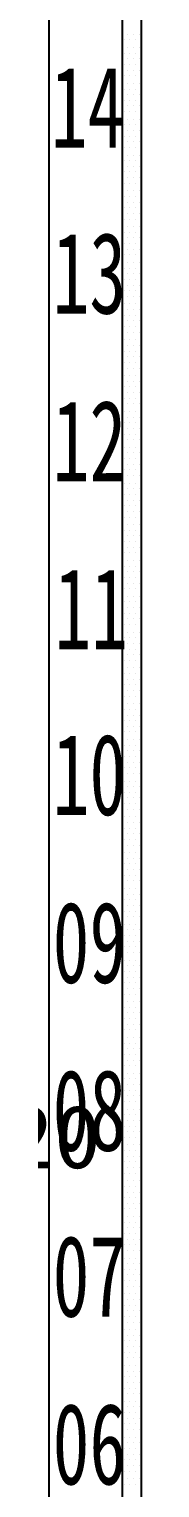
# Model space of a CAD drawing. Header units: metres. Extents: x 17 to 1264, y 17 to 859.
# Drawn here: x 407 to 414.1, y 192.4 to 303.8 of the extents above; entities that cross this region are included whole.
import ezdxf

# ---------------------------------------------------------------- set-up
doc = ezdxf.new("R2010")
doc.units = ezdxf.units.M
for name, color, linetype in [('LINES', 7, 'Continuous'), ('POLYLINES', 4, 'Continuous'), ('RECTS', 7, 'Continuous'), ('TEXTS', 3, 'Continuous')]:
    doc.layers.add(name, color=color, linetype=linetype)

msp = doc.modelspace()

# ---------------------------------------------------------------- linework, layer by layer
at = {"layer": 'LINES'}
for p, q in [((413.13, 303.41), (413.13, 303.41)), ((413.56, 303.41), (413.56, 303.41)), ((413.99, 303.41), (413.99, 303.41)), ((412.84, 302.98), (412.84, 302.98)), ((412.84, 301.97), (412.84, 301.97)), ((413.13, 302.4), (413.13, 302.4)), ((413.27, 302.98), (413.27, 302.98)), ((413.27, 301.97), (413.27, 301.97)), ((413.56, 302.4), (413.56, 302.4)), ((413.71, 302.98), (413.71, 302.98)), ((413.71, 301.97), (413.71, 301.97)), ((413.99, 302.4), (413.99, 302.4)), ((412.84, 301.1), (412.84, 301.1)), ((413.13, 301.54), (413.13, 301.54)), ((413.27, 301.1), (413.27, 301.1)), ((413.56, 301.54), (413.56, 301.54)), ((413.71, 301.1), (413.71, 301.1)), ((413.99, 301.54), (413.99, 301.54)), ((412.84, 300.24), (412.84, 300.24)), ((413.13, 300.67), (413.13, 300.67)), ((413.27, 300.24), (413.27, 300.24)), ((413.56, 300.67), (413.56, 300.67)), ((413.71, 300.24), (413.71, 300.24)), ((413.99, 300.67), (413.99, 300.67)), ((412.84, 299.23), (412.84, 299.23)), ((413.13, 299.66), (413.13, 299.66)), ((413.13, 298.8), (413.13, 298.8)), ((413.27, 299.23), (413.27, 299.23)), ((413.56, 299.66), (413.56, 299.66)), ((413.56, 298.8), (413.56, 298.8)), ((413.71, 299.23), (413.71, 299.23)), ((413.99, 299.66), (413.99, 299.66)), ((413.99, 298.8), (413.99, 298.8)), ((412.84, 298.37), (412.84, 298.37)), ((412.84, 297.5), (412.84, 297.5)), ((413.13, 297.94), (413.13, 297.94)), ((413.27, 298.37), (413.27, 298.37)), ((413.27, 297.5), (413.27, 297.5)), ((413.56, 297.94), (413.56, 297.94)), ((413.71, 298.37), (413.71, 298.37)), ((413.71, 297.5), (413.71, 297.5)), ((413.99, 297.94), (413.99, 297.94)), ((412.84, 296.5), (412.84, 296.5)), ((413.13, 296.93), (413.13, 296.93)), ((413.27, 296.5), (413.27, 296.5)), ((413.56, 296.93), (413.56, 296.93)), ((413.71, 296.5), (413.71, 296.5)), ((413.99, 296.93), (413.99, 296.93)), ((412.84, 295.63), (412.84, 295.63)), ((413.13, 296.06), (413.13, 296.06)), ((413.27, 295.63), (413.27, 295.63)), ((413.56, 296.06), (413.56, 296.06)), ((413.71, 295.63), (413.71, 295.63)), ((413.99, 296.06), (413.99, 296.06)), ((412.84, 294.77), (412.84, 294.77)), ((413.13, 295.2), (413.13, 295.2)), ((413.13, 294.19), (413.13, 294.19)), ((413.27, 294.77), (413.27, 294.77)), ((413.56, 295.2), (413.56, 295.2)), ((413.56, 294.19), (413.56, 294.19)), ((413.71, 294.77), (413.71, 294.77)), ((413.99, 295.2), (413.99, 295.2)), ((413.99, 294.19), (413.99, 294.19)), ((412.84, 293.76), (412.84, 293.76)), ((413.13, 293.33), (413.13, 293.33)), ((413.27, 293.76), (413.27, 293.76)), ((413.56, 293.33), (413.56, 293.33)), ((413.71, 293.76), (413.71, 293.76)), ((413.99, 293.33), (413.99, 293.33)), ((412.84, 292.9), (412.84, 292.9)), ((412.84, 292.03), (412.84, 292.03)), ((413.13, 292.46), (413.13, 292.46)), ((413.27, 292.9), (413.27, 292.9)), ((413.27, 292.03), (413.27, 292.03)), ((413.56, 292.46), (413.56, 292.46)), ((413.71, 292.9), (413.71, 292.9)), ((413.71, 292.03), (413.71, 292.03)), ((413.99, 292.46), (413.99, 292.46)), ((412.84, 291.02), (412.84, 291.02)), ((413.13, 291.46), (413.13, 291.46)), ((413.27, 291.02), (413.27, 291.02)), ((413.56, 291.46), (413.56, 291.46)), ((413.71, 291.02), (413.71, 291.02)), ((413.99, 291.46), (413.99, 291.46)), ((412.84, 290.16), (412.84, 290.16)), ((413.13, 290.59), (413.13, 290.59)), ((413.13, 289.73), (413.13, 289.73)), ((413.27, 290.16), (413.27, 290.16)), ((413.56, 290.59), (413.56, 290.59)), ((413.56, 289.73), (413.56, 289.73)), ((413.71, 290.16), (413.71, 290.16)), ((413.99, 290.59), (413.99, 290.59)), ((413.99, 289.73), (413.99, 289.73)), ((412.84, 289.3), (412.84, 289.3)), ((413.13, 288.72), (413.13, 288.72)), ((413.27, 289.3), (413.27, 289.3)), ((413.56, 288.72), (413.56, 288.72)), ((413.71, 289.3), (413.71, 289.3)), ((413.99, 288.72), (413.99, 288.72)), ((412.84, 288.29), (412.84, 288.29)), ((413.13, 287.86), (413.13, 287.86)), ((413.27, 288.29), (413.27, 288.29)), ((413.56, 287.86), (413.56, 287.86)), ((413.71, 288.29), (413.71, 288.29)), ((413.99, 287.86), (413.99, 287.86)), ((412.84, 287.42), (412.84, 287.42)), ((412.84, 286.56), (412.84, 286.56)), ((413.13, 286.99), (413.13, 286.99)), ((413.27, 287.42), (413.27, 287.42)), ((413.27, 286.56), (413.27, 286.56)), ((413.56, 286.99), (413.56, 286.99)), ((413.71, 287.42), (413.71, 287.42)), ((413.71, 286.56), (413.71, 286.56)), ((413.99, 286.99), (413.99, 286.99)), ((412.84, 285.55), (412.84, 285.55)), ((413.13, 285.98), (413.13, 285.98)), ((413.27, 285.55), (413.27, 285.55)), ((413.56, 285.98), (413.56, 285.98)), ((413.71, 285.55), (413.71, 285.55)), ((413.99, 285.98), (413.99, 285.98)), ((412.84, 284.69), (412.84, 284.69)), ((413.13, 285.12), (413.13, 285.12)), ((413.13, 284.26), (413.13, 284.26)), ((413.27, 284.69), (413.27, 284.69)), ((413.56, 285.12), (413.56, 285.12)), ((413.56, 284.26), (413.56, 284.26)), ((413.71, 284.69), (413.71, 284.69)), ((413.99, 285.12), (413.99, 285.12)), ((413.99, 284.26), (413.99, 284.26)), ((412.84, 283.82), (412.84, 283.82)), ((413.13, 283.39), (413.13, 283.39)), ((413.27, 283.82), (413.27, 283.82)), ((413.56, 283.39), (413.56, 283.39)), ((413.71, 283.82), (413.71, 283.82)), ((413.99, 283.39), (413.99, 283.39)), ((412.84, 282.82), (412.84, 282.82)), ((412.84, 281.95), (412.84, 281.95)), ((413.13, 282.38), (413.13, 282.38)), ((413.27, 282.82), (413.27, 282.82)), ((413.27, 281.95), (413.27, 281.95)), ((413.56, 282.38), (413.56, 282.38)), ((413.71, 282.82), (413.71, 282.82)), ((413.71, 281.95), (413.71, 281.95)), ((413.99, 282.38), (413.99, 282.38)), ((412.84, 281.09), (412.84, 281.09)), ((413.13, 281.52), (413.13, 281.52)), ((413.27, 281.09), (413.27, 281.09)), ((413.56, 281.52), (413.56, 281.52)), ((413.71, 281.09), (413.71, 281.09)), ((413.99, 281.52), (413.99, 281.52)), ((412.84, 280.08), (412.84, 280.08)), ((413.13, 280.66), (413.13, 280.66)), ((413.13, 279.65), (413.13, 279.65)), ((413.27, 280.08), (413.27, 280.08)), ((413.56, 280.66), (413.56, 280.66)), ((413.56, 279.65), (413.56, 279.65)), ((413.71, 280.08), (413.71, 280.08)), ((413.99, 280.66), (413.99, 280.66)), ((413.99, 279.65), (413.99, 279.65)), ((412.84, 279.22), (412.84, 279.22)), ((413.13, 278.78), (413.13, 278.78)), ((413.27, 279.22), (413.27, 279.22)), ((413.56, 278.78), (413.56, 278.78)), ((413.71, 279.22), (413.71, 279.22)), ((413.99, 278.78), (413.99, 278.78)), ((412.84, 278.35), (412.84, 278.35)), ((413.13, 277.92), (413.13, 277.92)), ((413.27, 278.35), (413.27, 278.35)), ((413.56, 277.92), (413.56, 277.92)), ((413.71, 278.35), (413.71, 278.35)), ((413.99, 277.92), (413.99, 277.92)), ((412.84, 277.34), (412.84, 277.34)), ((412.84, 276.48), (412.84, 276.48)), ((413.13, 276.91), (413.13, 276.91)), ((413.27, 277.34), (413.27, 277.34)), ((413.27, 276.48), (413.27, 276.48)), ((413.56, 276.91), (413.56, 276.91)), ((413.71, 277.34), (413.71, 277.34)), ((413.71, 276.48), (413.71, 276.48)), ((413.99, 276.91), (413.99, 276.91)), ((412.84, 275.62), (412.84, 275.62)), ((413.13, 276.05), (413.13, 276.05)), ((413.13, 275.18), (413.13, 275.18)), ((413.27, 275.62), (413.27, 275.62)), ((413.56, 276.05), (413.56, 276.05)), ((413.56, 275.18), (413.56, 275.18)), ((413.71, 275.62), (413.71, 275.62)), ((413.99, 276.05), (413.99, 276.05)), ((413.99, 275.18), (413.99, 275.18)), ((412.84, 274.61), (412.84, 274.61)), ((413.13, 274.18), (413.13, 274.18)), ((413.27, 274.61), (413.27, 274.61)), ((413.56, 274.18), (413.56, 274.18)), ((413.71, 274.61), (413.71, 274.61)), ((413.99, 274.18), (413.99, 274.18)), ((412.84, 273.74), (412.84, 273.74)), ((413.13, 273.31), (413.13, 273.31)), ((413.27, 273.74), (413.27, 273.74)), ((413.56, 273.31), (413.56, 273.31)), ((413.71, 273.74), (413.71, 273.74)), ((413.99, 273.31), (413.99, 273.31)), ((412.84, 272.88), (412.84, 272.88)), ((412.84, 271.87), (412.84, 271.87)), ((413.13, 272.45), (413.13, 272.45)), ((413.27, 272.88), (413.27, 272.88)), ((413.27, 271.87), (413.27, 271.87)), ((413.56, 272.45), (413.56, 272.45)), ((413.71, 272.88), (413.71, 272.88)), ((413.71, 271.87), (413.71, 271.87)), ((413.99, 272.45), (413.99, 272.45)), ((412.84, 271.01), (412.84, 271.01)), ((413.13, 271.44), (413.13, 271.44)), ((413.27, 271.01), (413.27, 271.01)), ((413.56, 271.44), (413.56, 271.44)), ((413.71, 271.01), (413.71, 271.01)), ((413.99, 271.44), (413.99, 271.44)), ((412.84, 270.14), (412.84, 270.14)), ((413.13, 270.58), (413.13, 270.58)), ((413.13, 269.71), (413.13, 269.71)), ((413.27, 270.14), (413.27, 270.14)), ((413.56, 270.58), (413.56, 270.58)), ((413.56, 269.71), (413.56, 269.71)), ((413.71, 270.14), (413.71, 270.14)), ((413.99, 270.58), (413.99, 270.58)), ((413.99, 269.71), (413.99, 269.71)), ((412.84, 269.14), (412.84, 269.14)), ((413.13, 268.7), (413.13, 268.7)), ((413.27, 269.14), (413.27, 269.14)), ((413.56, 268.7), (413.56, 268.7)), ((413.71, 269.14), (413.71, 269.14)), ((413.99, 268.7), (413.99, 268.7)), ((412.84, 268.27), (412.84, 268.27)), ((412.84, 267.41), (412.84, 267.41)), ((413.13, 267.84), (413.13, 267.84)), ((413.27, 268.27), (413.27, 268.27)), ((413.27, 267.41), (413.27, 267.41)), ((413.56, 267.84), (413.56, 267.84)), ((413.71, 268.27), (413.71, 268.27)), ((413.71, 267.41), (413.71, 267.41)), ((413.99, 267.84), (413.99, 267.84)), ((412.84, 266.54), (412.84, 266.54)), ((413.13, 266.98), (413.13, 266.98)), ((413.27, 266.54), (413.27, 266.54)), ((413.56, 266.98), (413.56, 266.98)), ((413.71, 266.54), (413.71, 266.54)), ((413.99, 266.98), (413.99, 266.98)), ((412.84, 265.54), (412.84, 265.54)), ((413.13, 265.97), (413.13, 265.97)), ((413.27, 265.54), (413.27, 265.54)), ((413.56, 265.97), (413.56, 265.97)), ((413.71, 265.54), (413.71, 265.54)), ((413.99, 265.97), (413.99, 265.97)), ((412.84, 264.67), (412.84, 264.67)), ((413.13, 265.1), (413.13, 265.1)), ((413.13, 264.24), (413.13, 264.24)), ((413.27, 264.67), (413.27, 264.67)), ((413.56, 265.1), (413.56, 265.1)), ((413.56, 264.24), (413.56, 264.24)), ((413.71, 264.67), (413.71, 264.67)), ((413.99, 265.1), (413.99, 265.1)), ((413.99, 264.24), (413.99, 264.24)), ((412.84, 263.81), (412.84, 263.81)), ((413.13, 263.23), (413.13, 263.23)), ((413.27, 263.81), (413.27, 263.81)), ((413.56, 263.23), (413.56, 263.23)), ((413.71, 263.81), (413.71, 263.81)), ((413.99, 263.23), (413.99, 263.23)), ((412.84, 262.8), (412.84, 262.8)), ((412.84, 261.94), (412.84, 261.94)), ((413.13, 262.37), (413.13, 262.37)), ((413.27, 262.8), (413.27, 262.8)), ((413.27, 261.94), (413.27, 261.94)), ((413.56, 262.37), (413.56, 262.37)), ((413.71, 262.8), (413.71, 262.8)), ((413.71, 261.94), (413.71, 261.94)), ((413.99, 262.37), (413.99, 262.37)), ((412.84, 261.07), (412.84, 261.07)), ((413.13, 261.5), (413.13, 261.5)), ((413.27, 261.07), (413.27, 261.07)), ((413.56, 261.5), (413.56, 261.5)), ((413.71, 261.07), (413.71, 261.07)), ((413.99, 261.5), (413.99, 261.5)), ((412.84, 260.06), (412.84, 260.06)), ((413.13, 260.5), (413.13, 260.5)), ((413.13, 259.63), (413.13, 259.63)), ((413.27, 260.06), (413.27, 260.06)), ((413.56, 260.5), (413.56, 260.5)), ((413.56, 259.63), (413.56, 259.63)), ((413.71, 260.06), (413.71, 260.06)), ((413.99, 260.5), (413.99, 260.5)), ((413.99, 259.63), (413.99, 259.63)), ((412.84, 259.2), (412.84, 259.2)), ((413.13, 258.77), (413.13, 258.77)), ((413.27, 259.2), (413.27, 259.2)), ((413.56, 258.77), (413.56, 258.77)), ((413.71, 259.2), (413.71, 259.2)), ((413.99, 258.77), (413.99, 258.77)), ((412.84, 258.34), (412.84, 258.34)), ((413.13, 257.76), (413.13, 257.76)), ((413.27, 258.34), (413.27, 258.34)), ((413.56, 257.76), (413.56, 257.76)), ((413.71, 258.34), (413.71, 258.34)), ((413.99, 257.76), (413.99, 257.76)), ((412.84, 257.33), (412.84, 257.33)), ((412.84, 256.46), (412.84, 256.46)), ((413.13, 256.9), (413.13, 256.9)), ((413.27, 257.33), (413.27, 257.33)), ((413.27, 256.46), (413.27, 256.46)), ((413.56, 256.9), (413.56, 256.9)), ((413.71, 257.33), (413.71, 257.33)), ((413.71, 256.46), (413.71, 256.46)), ((413.99, 256.9), (413.99, 256.9)), ((412.84, 255.6), (412.84, 255.6)), ((413.13, 256.03), (413.13, 256.03)), ((413.27, 255.6), (413.27, 255.6)), ((413.56, 256.03), (413.56, 256.03)), ((413.71, 255.6), (413.71, 255.6)), ((413.99, 256.03), (413.99, 256.03)), ((412.84, 254.59), (412.84, 254.59)), ((413.13, 255.02), (413.13, 255.02)), ((413.13, 254.16), (413.13, 254.16)), ((413.27, 254.59), (413.27, 254.59)), ((413.56, 255.02), (413.56, 255.02)), ((413.56, 254.16), (413.56, 254.16)), ((413.71, 254.59), (413.71, 254.59)), ((413.99, 255.02), (413.99, 255.02)), ((413.99, 254.16), (413.99, 254.16)), ((412.84, 253.73), (412.84, 253.73)), ((413.13, 253.3), (413.13, 253.3)), ((413.27, 253.73), (413.27, 253.73)), ((413.56, 253.3), (413.56, 253.3)), ((413.71, 253.73), (413.71, 253.73)), ((413.99, 253.3), (413.99, 253.3)), ((412.84, 252.86), (412.84, 252.86)), ((412.84, 251.86), (412.84, 251.86)), ((413.13, 252.29), (413.13, 252.29)), ((413.27, 252.86), (413.27, 252.86)), ((413.27, 251.86), (413.27, 251.86)), ((413.56, 252.29), (413.56, 252.29)), ((413.71, 252.86), (413.71, 252.86)), ((413.71, 251.86), (413.71, 251.86)), ((413.99, 252.29), (413.99, 252.29)), ((412.84, 250.99), (412.84, 250.99)), ((413.13, 251.42), (413.13, 251.42)), ((413.27, 250.99), (413.27, 250.99)), ((413.56, 251.42), (413.56, 251.42)), ((413.71, 250.99), (413.71, 250.99)), ((413.99, 251.42), (413.99, 251.42)), ((412.84, 250.13), (412.84, 250.13)), ((413.13, 250.56), (413.13, 250.56)), ((413.13, 249.55), (413.13, 249.55)), ((413.27, 250.13), (413.27, 250.13)), ((413.56, 250.56), (413.56, 250.56)), ((413.56, 249.55), (413.56, 249.55)), ((413.71, 250.13), (413.71, 250.13)), ((413.99, 250.56), (413.99, 250.56)), ((413.99, 249.55), (413.99, 249.55)), ((412.84, 249.12), (412.84, 249.12)), ((413.13, 248.69), (413.13, 248.69)), ((413.27, 249.12), (413.27, 249.12)), ((413.56, 248.69), (413.56, 248.69)), ((413.71, 249.12), (413.71, 249.12)), ((413.99, 248.69), (413.99, 248.69)), ((412.84, 248.26), (412.84, 248.26)), ((412.84, 247.39), (412.84, 247.39)), ((413.13, 247.82), (413.13, 247.82)), ((413.27, 248.26), (413.27, 248.26)), ((413.27, 247.39), (413.27, 247.39)), ((413.56, 247.82), (413.56, 247.82)), ((413.71, 248.26), (413.71, 248.26)), ((413.71, 247.39), (413.71, 247.39)), ((413.99, 247.82), (413.99, 247.82)), ((412.84, 246.38), (412.84, 246.38)), ((413.13, 246.96), (413.13, 246.96)), ((413.27, 246.38), (413.27, 246.38)), ((413.56, 246.96), (413.56, 246.96)), ((413.71, 246.38), (413.71, 246.38)), ((413.99, 246.96), (413.99, 246.96)), ((412.84, 245.52), (412.84, 245.52)), ((413.13, 245.95), (413.13, 245.95)), ((413.13, 245.09), (413.13, 245.09)), ((413.27, 245.52), (413.27, 245.52)), ((413.56, 245.95), (413.56, 245.95)), ((413.56, 245.09), (413.56, 245.09)), ((413.71, 245.52), (413.71, 245.52)), ((413.99, 245.95), (413.99, 245.95)), ((413.99, 245.09), (413.99, 245.09)), ((412.84, 244.66), (412.84, 244.66)), ((413.13, 244.22), (413.13, 244.22)), ((413.27, 244.66), (413.27, 244.66)), ((413.56, 244.22), (413.56, 244.22)), ((413.71, 244.66), (413.71, 244.66)), ((413.99, 244.22), (413.99, 244.22)), ((412.84, 243.65), (412.84, 243.65)), ((413.13, 243.22), (413.13, 243.22)), ((413.27, 243.65), (413.27, 243.65)), ((413.56, 243.22), (413.56, 243.22)), ((413.71, 243.65), (413.71, 243.65)), ((413.99, 243.22), (413.99, 243.22)), ((412.84, 242.78), (412.84, 242.78)), ((412.84, 241.92), (412.84, 241.92)), ((413.13, 242.35), (413.13, 242.35)), ((413.27, 242.78), (413.27, 242.78)), ((413.27, 241.92), (413.27, 241.92)), ((413.56, 242.35), (413.56, 242.35)), ((413.71, 242.78), (413.71, 242.78)), ((413.71, 241.92), (413.71, 241.92)), ((413.99, 242.35), (413.99, 242.35)), ((412.84, 240.91), (412.84, 240.91)), ((413.13, 241.49), (413.13, 241.49)), ((413.27, 240.91), (413.27, 240.91)), ((413.56, 241.49), (413.56, 241.49)), ((413.71, 240.91), (413.71, 240.91)), ((413.99, 241.49), (413.99, 241.49)), ((412.84, 240.05), (412.84, 240.05)), ((413.13, 240.48), (413.13, 240.48)), ((413.13, 239.62), (413.13, 239.62)), ((413.27, 240.05), (413.27, 240.05)), ((413.56, 240.48), (413.56, 240.48)), ((413.56, 239.62), (413.56, 239.62)), ((413.71, 240.05), (413.71, 240.05)), ((413.99, 240.48), (413.99, 240.48)), ((413.99, 239.62), (413.99, 239.62)), ((412.84, 239.18), (412.84, 239.18)), ((413.13, 238.75), (413.13, 238.75)), ((413.27, 239.18), (413.27, 239.18)), ((413.56, 238.75), (413.56, 238.75)), ((413.71, 239.18), (413.71, 239.18)), ((413.99, 238.75), (413.99, 238.75)), ((412.84, 238.18), (412.84, 238.18)), ((412.84, 237.31), (412.84, 237.31)), ((413.13, 237.74), (413.13, 237.74)), ((413.27, 238.18), (413.27, 238.18)), ((413.27, 237.31), (413.27, 237.31)), ((413.56, 237.74), (413.56, 237.74)), ((413.71, 238.18), (413.71, 238.18)), ((413.71, 237.31), (413.71, 237.31)), ((413.99, 237.74), (413.99, 237.74)), ((412.84, 236.45), (412.84, 236.45)), ((413.13, 236.88), (413.13, 236.88)), ((413.27, 236.45), (413.27, 236.45)), ((413.56, 236.88), (413.56, 236.88)), ((413.71, 236.45), (413.71, 236.45)), ((413.99, 236.88), (413.99, 236.88)), ((412.84, 235.44), (412.84, 235.44)), ((413.13, 236.02), (413.13, 236.02)), ((413.27, 235.44), (413.27, 235.44)), ((413.56, 236.02), (413.56, 236.02)), ((413.71, 235.44), (413.71, 235.44)), ((413.99, 236.02), (413.99, 236.02)), ((412.84, 234.58), (412.84, 234.58)), ((413.13, 235.01), (413.13, 235.01)), ((413.13, 234.14), (413.13, 234.14)), ((413.27, 234.58), (413.27, 234.58)), ((413.56, 235.01), (413.56, 235.01)), ((413.56, 234.14), (413.56, 234.14)), ((413.71, 234.58), (413.71, 234.58)), ((413.99, 235.01), (413.99, 235.01)), ((413.99, 234.14), (413.99, 234.14)), ((412.84, 233.71), (412.84, 233.71)), ((413.13, 233.28), (413.13, 233.28)), ((413.27, 233.71), (413.27, 233.71)), ((413.56, 233.28), (413.56, 233.28)), ((413.71, 233.71), (413.71, 233.71)), ((413.99, 233.28), (413.99, 233.28)), ((412.84, 232.7), (412.84, 232.7)), ((412.84, 231.84), (412.84, 231.84)), ((413.13, 232.27), (413.13, 232.27)), ((413.27, 232.7), (413.27, 232.7)), ((413.27, 231.84), (413.27, 231.84)), ((413.56, 232.27), (413.56, 232.27)), ((413.71, 232.7), (413.71, 232.7)), ((413.71, 231.84), (413.71, 231.84)), ((413.99, 232.27), (413.99, 232.27)), ((412.84, 230.98), (412.84, 230.98)), ((413.13, 231.41), (413.13, 231.41)), ((413.27, 230.98), (413.27, 230.98)), ((413.56, 231.41), (413.56, 231.41)), ((413.71, 230.98), (413.71, 230.98)), ((413.99, 231.41), (413.99, 231.41)), ((412.84, 230.11), (412.84, 230.11)), ((413.13, 230.54), (413.13, 230.54)), ((413.13, 229.54), (413.13, 229.54)), ((413.27, 230.11), (413.27, 230.11)), ((413.56, 230.54), (413.56, 230.54)), ((413.56, 229.54), (413.56, 229.54)), ((413.71, 230.11), (413.71, 230.11)), ((413.99, 230.54), (413.99, 230.54)), ((413.99, 229.54), (413.99, 229.54)), ((412.84, 229.1), (412.84, 229.1)), ((413.13, 228.67), (413.13, 228.67)), ((413.27, 229.1), (413.27, 229.1)), ((413.56, 228.67), (413.56, 228.67)), ((413.71, 229.1), (413.71, 229.1)), ((413.99, 228.67), (413.99, 228.67)), ((412.84, 228.24), (412.84, 228.24)), ((412.84, 227.38), (412.84, 227.38)), ((413.13, 227.81), (413.13, 227.81)), ((413.27, 228.24), (413.27, 228.24)), ((413.27, 227.38), (413.27, 227.38)), ((413.56, 227.81), (413.56, 227.81)), ((413.71, 228.24), (413.71, 228.24)), ((413.71, 227.38), (413.71, 227.38)), ((413.99, 227.81), (413.99, 227.81)), ((412.84, 226.37), (412.84, 226.37)), ((413.13, 226.8), (413.13, 226.8)), ((413.27, 226.37), (413.27, 226.37)), ((413.56, 226.8), (413.56, 226.8)), ((413.71, 226.37), (413.71, 226.37)), ((413.99, 226.8), (413.99, 226.8)), ((412.84, 225.5), (412.84, 225.5)), ((413.13, 225.94), (413.13, 225.94)), ((413.13, 225.07), (413.13, 225.07)), ((413.27, 225.5), (413.27, 225.5)), ((413.56, 225.94), (413.56, 225.94)), ((413.56, 225.07), (413.56, 225.07)), ((413.71, 225.5), (413.71, 225.5)), ((413.99, 225.94), (413.99, 225.94)), ((413.99, 225.07), (413.99, 225.07)), ((412.84, 224.64), (412.84, 224.64)), ((413.13, 224.06), (413.13, 224.06)), ((413.27, 224.64), (413.27, 224.64)), ((413.56, 224.06), (413.56, 224.06)), ((413.71, 224.64), (413.71, 224.64)), ((413.99, 224.06), (413.99, 224.06)), ((412.84, 223.63), (412.84, 223.63)), ((413.13, 223.2), (413.13, 223.2)), ((413.27, 223.63), (413.27, 223.63)), ((413.56, 223.2), (413.56, 223.2)), ((413.71, 223.63), (413.71, 223.63)), ((413.99, 223.2), (413.99, 223.2)), ((412.84, 222.77), (412.84, 222.77)), ((412.84, 221.9), (412.84, 221.9)), ((413.13, 222.34), (413.13, 222.34)), ((413.27, 222.77), (413.27, 222.77)), ((413.27, 221.9), (413.27, 221.9)), ((413.56, 222.34), (413.56, 222.34)), ((413.71, 222.77), (413.71, 222.77)), ((413.71, 221.9), (413.71, 221.9)), ((413.99, 222.34), (413.99, 222.34)), ((412.84, 220.9), (412.84, 220.9)), ((413.13, 221.33), (413.13, 221.33)), ((413.27, 220.9), (413.27, 220.9)), ((413.56, 221.33), (413.56, 221.33)), ((413.71, 220.9), (413.71, 220.9)), ((413.99, 221.33), (413.99, 221.33)), ((412.84, 220.03), (412.84, 220.03)), ((413.13, 220.46), (413.13, 220.46)), ((413.13, 219.6), (413.13, 219.6)), ((413.27, 220.03), (413.27, 220.03)), ((413.56, 220.46), (413.56, 220.46)), ((413.56, 219.6), (413.56, 219.6)), ((413.71, 220.03), (413.71, 220.03)), ((413.99, 220.46), (413.99, 220.46)), ((413.99, 219.6), (413.99, 219.6)), ((412.84, 219.17), (412.84, 219.17)), ((413.13, 218.59), (413.13, 218.59)), ((413.27, 219.17), (413.27, 219.17)), ((413.56, 218.59), (413.56, 218.59)), ((413.71, 219.17), (413.71, 219.17)), ((413.99, 218.59), (413.99, 218.59)), ((412.84, 218.16), (412.84, 218.16)), ((412.84, 217.3), (412.84, 217.3)), ((413.13, 217.73), (413.13, 217.73)), ((413.27, 218.16), (413.27, 218.16)), ((413.27, 217.3), (413.27, 217.3)), ((413.56, 217.73), (413.56, 217.73)), ((413.71, 218.16), (413.71, 218.16)), ((413.71, 217.3), (413.71, 217.3)), ((413.99, 217.73), (413.99, 217.73)), ((412.84, 216.43), (412.84, 216.43)), ((413.13, 216.86), (413.13, 216.86)), ((413.27, 216.43), (413.27, 216.43)), ((413.56, 216.86), (413.56, 216.86)), ((413.71, 216.43), (413.71, 216.43)), ((413.99, 216.86), (413.99, 216.86)), ((412.84, 215.42), (412.84, 215.42)), ((413.13, 215.86), (413.13, 215.86)), ((413.27, 215.42), (413.27, 215.42)), ((413.56, 215.86), (413.56, 215.86)), ((413.71, 215.42), (413.71, 215.42)), ((413.99, 215.86), (413.99, 215.86)), ((412.84, 214.56), (412.84, 214.56)), ((413.13, 214.99), (413.13, 214.99)), ((413.13, 214.13), (413.13, 214.13)), ((413.27, 214.56), (413.27, 214.56)), ((413.56, 214.99), (413.56, 214.99)), ((413.56, 214.13), (413.56, 214.13)), ((413.71, 214.56), (413.71, 214.56)), ((413.99, 214.99), (413.99, 214.99)), ((413.99, 214.13), (413.99, 214.13)), ((412.84, 213.7), (412.84, 213.7)), ((413.13, 213.12), (413.13, 213.12)), ((413.27, 213.7), (413.27, 213.7)), ((413.56, 213.12), (413.56, 213.12)), ((413.71, 213.7), (413.71, 213.7)), ((413.99, 213.12), (413.99, 213.12)), ((412.84, 212.69), (412.84, 212.69)), ((412.84, 211.82), (412.84, 211.82)), ((413.13, 212.26), (413.13, 212.26)), ((413.27, 212.69), (413.27, 212.69)), ((413.27, 211.82), (413.27, 211.82)), ((413.56, 212.26), (413.56, 212.26)), ((413.71, 212.69), (413.71, 212.69)), ((413.71, 211.82), (413.71, 211.82)), ((413.99, 212.26), (413.99, 212.26)), ((412.84, 210.96), (412.84, 210.96)), ((413.13, 211.39), (413.13, 211.39)), ((413.27, 210.96), (413.27, 210.96)), ((413.56, 211.39), (413.56, 211.39)), ((413.71, 210.96), (413.71, 210.96)), ((413.99, 211.39), (413.99, 211.39)), ((412.84, 209.95), (412.84, 209.95)), ((413.13, 210.53), (413.13, 210.53)), ((413.13, 209.52), (413.13, 209.52)), ((413.27, 209.95), (413.27, 209.95)), ((413.56, 210.53), (413.56, 210.53)), ((413.56, 209.52), (413.56, 209.52)), ((413.71, 209.95), (413.71, 209.95)), ((413.99, 210.53), (413.99, 210.53)), ((413.99, 209.52), (413.99, 209.52)), ((412.84, 209.09), (412.84, 209.09)), ((413.13, 208.66), (413.13, 208.66)), ((413.27, 209.09), (413.27, 209.09)), ((413.56, 208.66), (413.56, 208.66)), ((413.71, 209.09), (413.71, 209.09)), ((413.99, 208.66), (413.99, 208.66)), ((412.84, 208.22), (412.84, 208.22)), ((412.84, 207.22), (412.84, 207.22)), ((413.13, 207.79), (413.13, 207.79)), ((413.27, 208.22), (413.27, 208.22)), ((413.27, 207.22), (413.27, 207.22)), ((413.56, 207.79), (413.56, 207.79)), ((413.71, 208.22), (413.71, 208.22)), ((413.71, 207.22), (413.71, 207.22)), ((413.99, 207.79), (413.99, 207.79)), ((412.84, 206.35), (412.84, 206.35)), ((413.13, 206.78), (413.13, 206.78)), ((413.27, 206.35), (413.27, 206.35)), ((413.56, 206.78), (413.56, 206.78)), ((413.71, 206.35), (413.71, 206.35)), ((413.99, 206.78), (413.99, 206.78)), ((412.84, 205.49), (412.84, 205.49)), ((413.13, 205.92), (413.13, 205.92)), ((413.13, 205.06), (413.13, 205.06)), ((413.27, 205.49), (413.27, 205.49)), ((413.56, 205.92), (413.56, 205.92)), ((413.56, 205.06), (413.56, 205.06)), ((413.71, 205.49), (413.71, 205.49)), ((413.99, 205.92), (413.99, 205.92)), ((413.99, 205.06), (413.99, 205.06)), ((412.84, 204.48), (412.84, 204.48)), ((413.13, 204.05), (413.13, 204.05)), ((413.27, 204.48), (413.27, 204.48)), ((413.56, 204.05), (413.56, 204.05)), ((413.71, 204.48), (413.71, 204.48)), ((413.99, 204.05), (413.99, 204.05)), ((412.84, 203.62), (412.84, 203.62)), ((413.13, 203.18), (413.13, 203.18)), ((413.27, 203.62), (413.27, 203.62)), ((413.56, 203.18), (413.56, 203.18)), ((413.71, 203.62), (413.71, 203.62)), ((413.99, 203.18), (413.99, 203.18)), ((412.84, 202.75), (412.84, 202.75)), ((412.84, 201.74), (412.84, 201.74)), ((413.13, 202.32), (413.13, 202.32)), ((413.27, 202.75), (413.27, 202.75)), ((413.27, 201.74), (413.27, 201.74)), ((413.56, 202.32), (413.56, 202.32)), ((413.71, 202.75), (413.71, 202.75)), ((413.71, 201.74), (413.71, 201.74)), ((413.99, 202.32), (413.99, 202.32)), ((412.84, 200.88), (412.84, 200.88)), ((413.13, 201.31), (413.13, 201.31)), ((413.27, 200.88), (413.27, 200.88)), ((413.56, 201.31), (413.56, 201.31)), ((413.71, 200.88), (413.71, 200.88)), ((413.99, 201.31), (413.99, 201.31)), ((412.84, 200.02), (412.84, 200.02)), ((413.13, 200.45), (413.13, 200.45)), ((413.13, 199.58), (413.13, 199.58)), ((413.27, 200.02), (413.27, 200.02)), ((413.56, 200.45), (413.56, 200.45)), ((413.56, 199.58), (413.56, 199.58)), ((413.71, 200.02), (413.71, 200.02)), ((413.99, 200.45), (413.99, 200.45)), ((413.99, 199.58), (413.99, 199.58)), ((412.84, 199.01), (412.84, 199.01)), ((413.13, 198.58), (413.13, 198.58)), ((413.27, 199.01), (413.27, 199.01)), ((413.56, 198.58), (413.56, 198.58)), ((413.71, 199.01), (413.71, 199.01)), ((413.99, 198.58), (413.99, 198.58)), ((412.84, 198.14), (412.84, 198.14)), ((412.84, 197.28), (412.84, 197.28)), ((413.13, 197.71), (413.13, 197.71)), ((413.27, 198.14), (413.27, 198.14)), ((413.27, 197.28), (413.27, 197.28)), ((413.56, 197.71), (413.56, 197.71)), ((413.71, 198.14), (413.71, 198.14)), ((413.71, 197.28), (413.71, 197.28)), ((413.99, 197.71), (413.99, 197.71)), ((412.84, 196.27), (412.84, 196.27)), ((413.13, 196.85), (413.13, 196.85)), ((413.27, 196.27), (413.27, 196.27)), ((413.56, 196.85), (413.56, 196.85)), ((413.71, 196.27), (413.71, 196.27)), ((413.99, 196.85), (413.99, 196.85)), ((412.84, 195.41), (412.84, 195.41)), ((413.13, 195.84), (413.13, 195.84)), ((413.13, 194.98), (413.13, 194.98)), ((413.27, 195.41), (413.27, 195.41)), ((413.56, 195.84), (413.56, 195.84)), ((413.56, 194.98), (413.56, 194.98)), ((413.71, 195.41), (413.71, 195.41)), ((413.99, 195.84), (413.99, 195.84)), ((413.99, 194.98), (413.99, 194.98)), ((412.84, 194.54), (412.84, 194.54)), ((413.13, 194.11), (413.13, 194.11)), ((413.27, 194.54), (413.27, 194.54)), ((413.56, 194.11), (413.56, 194.11)), ((413.71, 194.54), (413.71, 194.54)), ((413.99, 194.11), (413.99, 194.11)), ((412.84, 193.68), (412.84, 193.68)), ((413.13, 193.1), (413.13, 193.1)), ((413.27, 193.68), (413.27, 193.68)), ((413.56, 193.1), (413.56, 193.1)), ((413.71, 193.68), (413.71, 193.68)), ((413.99, 193.1), (413.99, 193.1)), ((412.84, 192.67), (412.84, 192.67)), ((413.27, 192.67), (413.27, 192.67)), ((413.71, 192.67), (413.71, 192.67))]:
    msp.add_line(p, q, dxfattribs=at)
at = {"layer": 'POLYLINES'}
msp.add_lwpolyline([(407.08, 732.96), (407.08, 587.66), (407.08, 128.74)], dxfattribs=at)
msp.add_lwpolyline([(407.08, 732.96), (407.08, 587.66), (407.08, 128.74)], dxfattribs=at)
msp.add_lwpolyline([(407.08, 732.96), (407.08, 587.66), (407.08, 128.74)], dxfattribs=at)
msp.add_lwpolyline([(407.08, 732.96), (407.08, 587.66), (407.08, 128.74)], dxfattribs=at)
at = {"layer": 'RECTS'}
for points in [[(242.06, 747.36), (414.14, 747.36), (414.14, 116.21), (242.06, 116.21)], [(243.5, 745.92), (412.7, 745.92), (412.7, 117.65), (243.5, 117.65)]]:
    msp.add_lwpolyline(points, dxfattribs=at)

# ---------------------------------------------------------------- texts
at = {"layer": 'TEXTS'}
for s, height, width, p in [('14', 6.21, 0.666667, (407.23, 294.75)), ('13', 6.21, 0.666667, (407.37, 282.08)), ('12', 6.21, 0.666667, (407.37, 269.26)), ('11', 6.21, 0.666667, (407.51, 256.45)), ('10', 6.21, 0.666667, (407.37, 243.78)), ('09', 6.21, 0.666667, (407.37, 230.96)), ('08', 6.21, 0.666667, (407.37, 218.14)), ('9 1011121314 15 1617181920', 4.81, 1.104897, (317.08, 216.81)), ('07', 6.21, 0.666667, (407.37, 205.47)), ('06', 6.21, 0.666667, (407.37, 192.66))]:
    msp.add_text(s, height=height, dxfattribs=dict(at, width=width)).set_placement(p)

doc.saveas('drawing.dxf')
